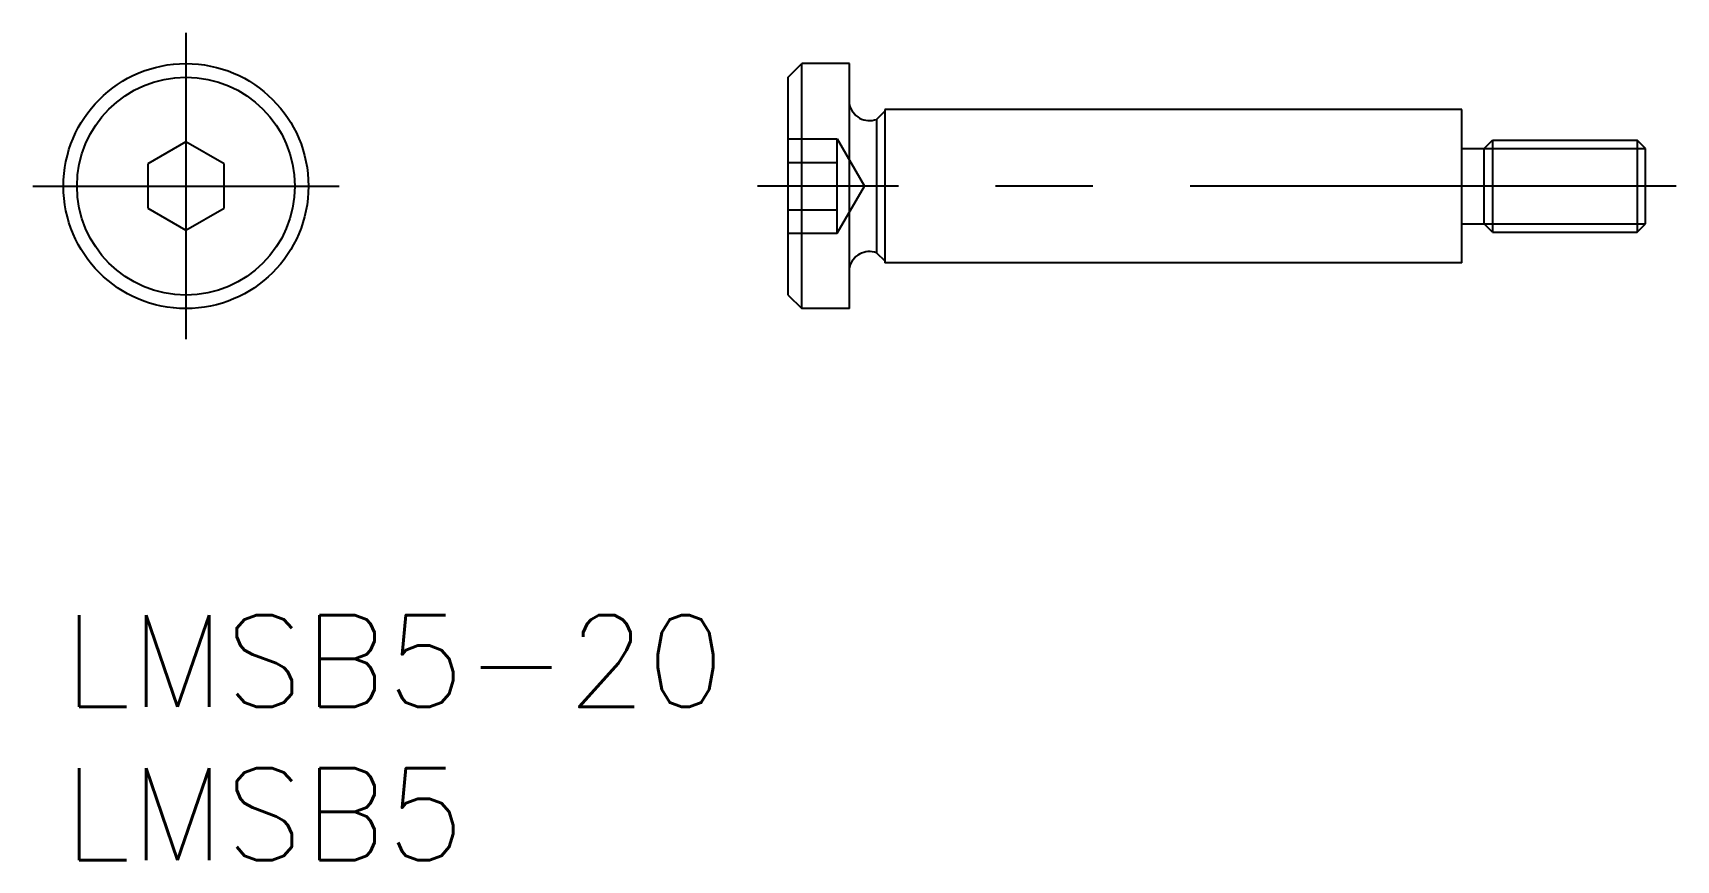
# Model space of a CAD drawing. Extents: x -1 to 52.7, y -8 to 19.
import ezdxf

# ---------------------------------------------------------------- set-up
doc = ezdxf.new("R2010")
doc.units = 0
doc.header["$LTSCALE"] = 0.5
doc.linetypes.add('CENTER', pattern=[50.8, 31.75, -6.35, 6.35, -6.35])
doc.linetypes.add('DASHED', pattern=[19.05, 12.7, -6.35])
for name, color, linetype in [('MSM_CENTER', 1, 'CENTER'), ('MSM_CONTINUOUS', 7, 'CONTINUOUS'), ('MSM_DASHED', 4, 'DASHED'), ('MSM_NARROW', 5, 'CONTINUOUS'), ('MSM_PART_NUMBER', 7, 'CONTINUOUS')]:
    doc.layers.add(name, color=color, linetype=linetype)
doc.styles.get("Standard").update_dxf_attribs({"font": 'txt.shx', "height": 3, "bigfont": 'bigfont.shx'})

# ---------------------------------------------------------------- blocks, each defined once
blk = doc.blocks.new('*U3')
at = {"layer": 'MSM_PART_NUMBER'}
blk.add_text('LMSB5-20', height=3, dxfattribs=at).set_placement((0, -3))
blk = doc.blocks.new('*U4')
at = {"layer": 'MSM_PART_NUMBER'}
blk.add_text('LMSB5', height=3, dxfattribs=at).set_placement((0, -8))

msp = doc.modelspace()

# ---------------------------------------------------------------- linework, layer by layer
at = {"layer": 'MSM_CENTER'}
for p, q in [((4, 19), (4, 9)), ((-1, 14), (9, 14)), ((52.667, 14), (22.667, 14))]:
    msp.add_line(p, q, dxfattribs=at)
at = {"layer": 'MSM_CONTINUOUS'}
for p, q in [((23.667, 17.556), (24.111, 18)), ((24.111, 10), (24.111, 18)), ((25.667, 18), (24.111, 18)), ((25.667, 10), (25.667, 18)), ((23.667, 10.444), (23.667, 17.556)), ((26.555, 16.178), (26.821, 16.444)), ((26.555, 16.178), (26.555, 11.822)), ((26.821, 16.5), (26.821, 11.5)), ((45.667, 16.5), (26.821, 16.5)), ((45.667, 11.5), (45.667, 16.5)), ((4, 15.443), (2.75, 14.722)), ((5.25, 14.722), (4, 15.443)), ((45.667, 15.229), (46.396, 15.229)), ((46.396, 15.229), (46.667, 15.5)), ((46.396, 12.77), (46.396, 15.229)), ((46.667, 15.5), (51.396, 15.5)), ((46.667, 15.5), (46.667, 12.5)), ((51.667, 15.229), (51.396, 15.5)), ((51.396, 15.5), (51.396, 12.5)), ((51.667, 12.77), (51.667, 15.229)), ((2.75, 14.722), (2.75, 13.278)), ((5.25, 13.278), (5.25, 14.722)), ((2.75, 13.278), (4, 12.557)), ((4, 12.557), (5.25, 13.278)), ((45.667, 12.77), (46.396, 12.77)), ((46.667, 12.5), (46.396, 12.77)), ((46.667, 12.5), (51.396, 12.5)), ((51.396, 12.5), (51.667, 12.77)), ((26.555, 11.822), (26.821, 11.556)), ((45.667, 11.5), (26.821, 11.5)), ((23.667, 10.444), (24.111, 10)), ((25.667, 10), (24.111, 10))]:
    msp.add_line(p, q, dxfattribs=at)
for radius in [4, 3.556]:
    msp.add_circle((4, 14), radius, dxfattribs=at)
for centre, start, end in [((26.324, 16.809), 192.2128, 290.1189), ((26.324, 11.191), 69.8811, 167.7872)]:
    msp.add_arc(centre, 0.672, start, end, dxfattribs=at)
at = {"layer": 'MSM_DASHED'}
for p, q in [((23.667, 15.54), (25.267, 15.54)), ((25.267, 12.46), (25.267, 15.54)), ((25.267, 15.54), (26.156, 14)), ((23.667, 14.77), (25.267, 14.77)), ((25.267, 12.46), (26.156, 14)), ((23.667, 13.23), (25.267, 13.23)), ((23.667, 12.46), (25.267, 12.46))]:
    msp.add_line(p, q, dxfattribs=at)
at = {"layer": 'MSM_NARROW'}
for p, q in [((46.396, 15.229), (51.667, 15.229)), ((46.396, 12.77), (51.667, 12.77))]:
    msp.add_line(p, q, dxfattribs=at)

# ---------------------------------------------------------------- block references
at = {"layer": 'MSM_CONTINUOUS'}
for name in ['*U3', '*U4']:
    msp.add_blockref(name, (0, 0), dxfattribs=at)

doc.saveas('drawing.dxf')
